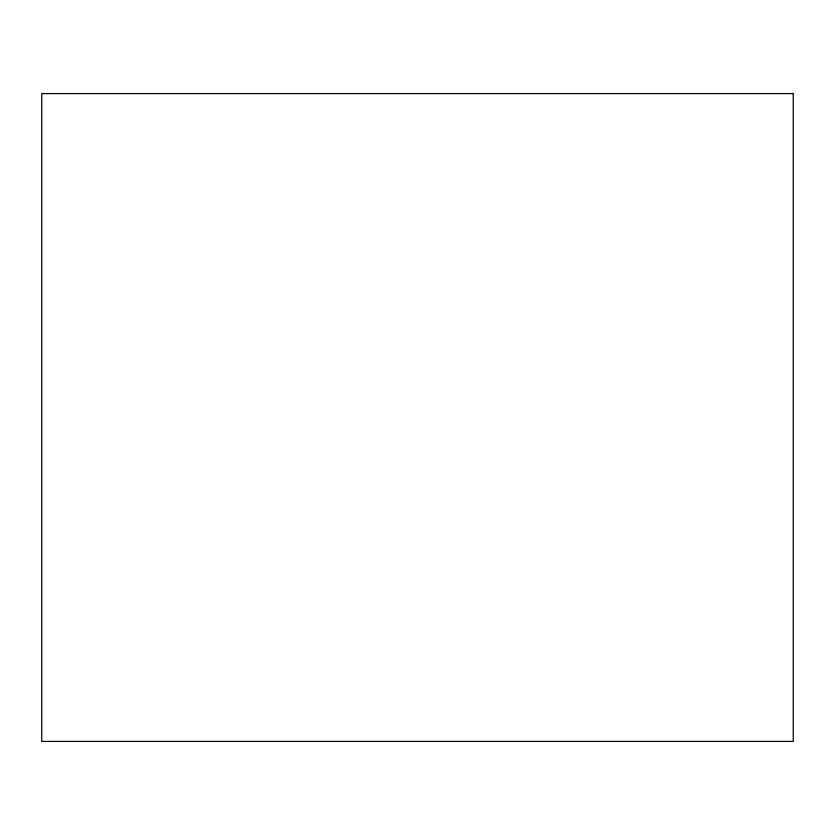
<?xml version="1.0" encoding="UTF-8"?>
<svg xmlns="http://www.w3.org/2000/svg" width="835" height="835" viewBox="0 0 835 835"><rect width="100%" height="100%" fill="white"/><g stroke="black" fill="none" stroke-linecap="round" stroke-linejoin="round"><path stroke-width="1.25" d="M793.25 93.583L41.75 93.583L41.75 741.417L793.25 741.417L793.25 93.583"/></g></svg>
